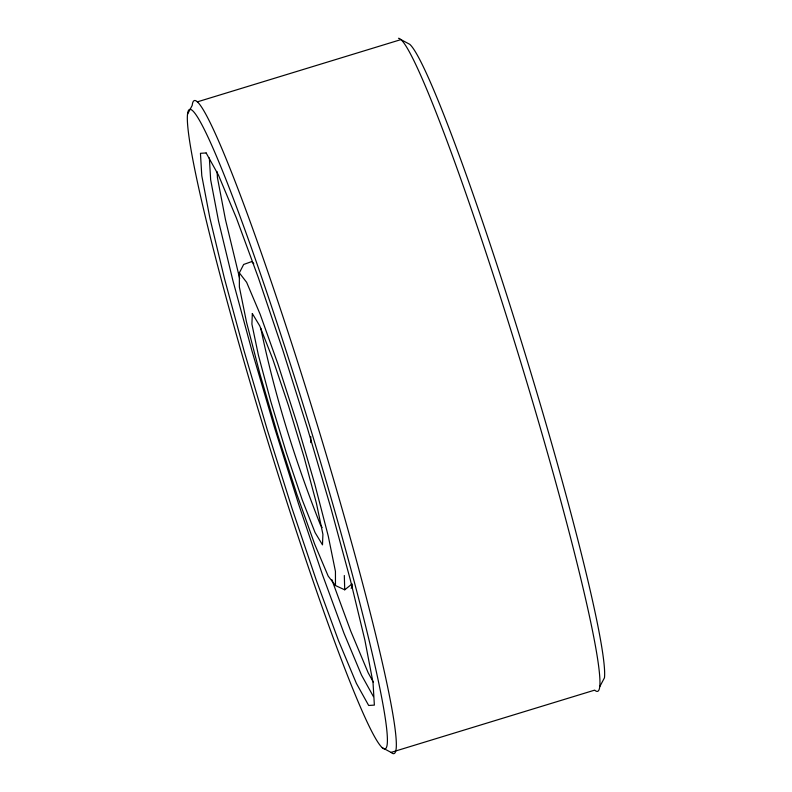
<?xml version="1.0" encoding="UTF-8"?>
<svg xmlns="http://www.w3.org/2000/svg" width="792" height="792" viewBox="0 0 792 792"><rect width="100%" height="100%" fill="white"/><g stroke="black" fill="none" stroke-linecap="round" stroke-linejoin="round"><path stroke-width="1.19" d="M310.731 442.609L310.801 436.669M351.094 588.238A170.725 11.375 73 0 0 352.084 583.892L344.728 589.812L335.471 585.545L328.185 576.101L314.652 544.134L296.931 494.535L277.754 434.917L260.063 374.438L246.55 322.314L239.372 287.021L239.342 272.874L243.659 264.459L250.866 261.895A170.725 11.375 73 0 1 253.787 263.815M187.536 114.197L192.199 105.415A341.431 22.74 73 0 1 313.82 413.582A341.431 22.74 73 0 1 391.06 752.4L594.673 690.129A341.431 22.74 73 0 0 526.126 379.893A341.431 22.74 73 0 0 398.475 38.293M599.801 686.585L604.464 677.803A334.323 22.265 73 0 0 523.809 349.5A334.323 22.265 73 0 0 409.741 44.303L400.94 39.6L197.327 101.871M382.259 747.697A334.323 22.265 73 0 0 267.597 294.733A334.323 22.265 73 0 0 212.365 245.203A334.323 22.265 73 0 0 382.259 747.697L391.06 752.4M239.342 272.874L246.629 282.318L260.162 314.295L277.873 363.884L297.05 423.502L314.751 483.981L328.264 536.105L335.442 571.408L335.471 585.545M322.136 527.561L320.235 524.403C295.139 460.825 274.666 395.178 260.776 328.215M373.468 696.653L361.489 675.081L344.015 633.333L322.502 574.834L298.693 504.336L274.507 427.561L251.925 350.727L232.798 280.19L218.592 221.334L210.662 179.843L209.355 157.964M373.349 682.14L368.211 672.863L350.757 631.135L331.798 579.586M239.669 278.467L225.502 219.8L217.444 177.764L217.087 171.656M344.312 575.507L344.728 589.812M252.331 313.563L251.905 324.116L258.38 355.083L270.725 401.247L286.348 452.826L302.188 499.722L315.087 532.571L322.483 544.856L322.908 534.313L316.434 503.336L304.088 457.182L288.466 405.593L272.626 358.707L259.727 325.849L252.331 313.563M206.148 152.955L200.445 153.311L201.782 175.735L209.92 218.255L224.473 278.586L244.075 350.886L267.231 429.64L292.01 508.335L316.424 580.605L338.481 640.57L356.38 683.357L368.666 705.464L374.368 705.108L373.032 682.684L364.894 640.174L350.341 579.833L330.739 507.533L307.583 428.779L282.803 350.084L258.39 277.814L236.333 217.85L218.434 175.062L206.148 152.955"/></g></svg>
